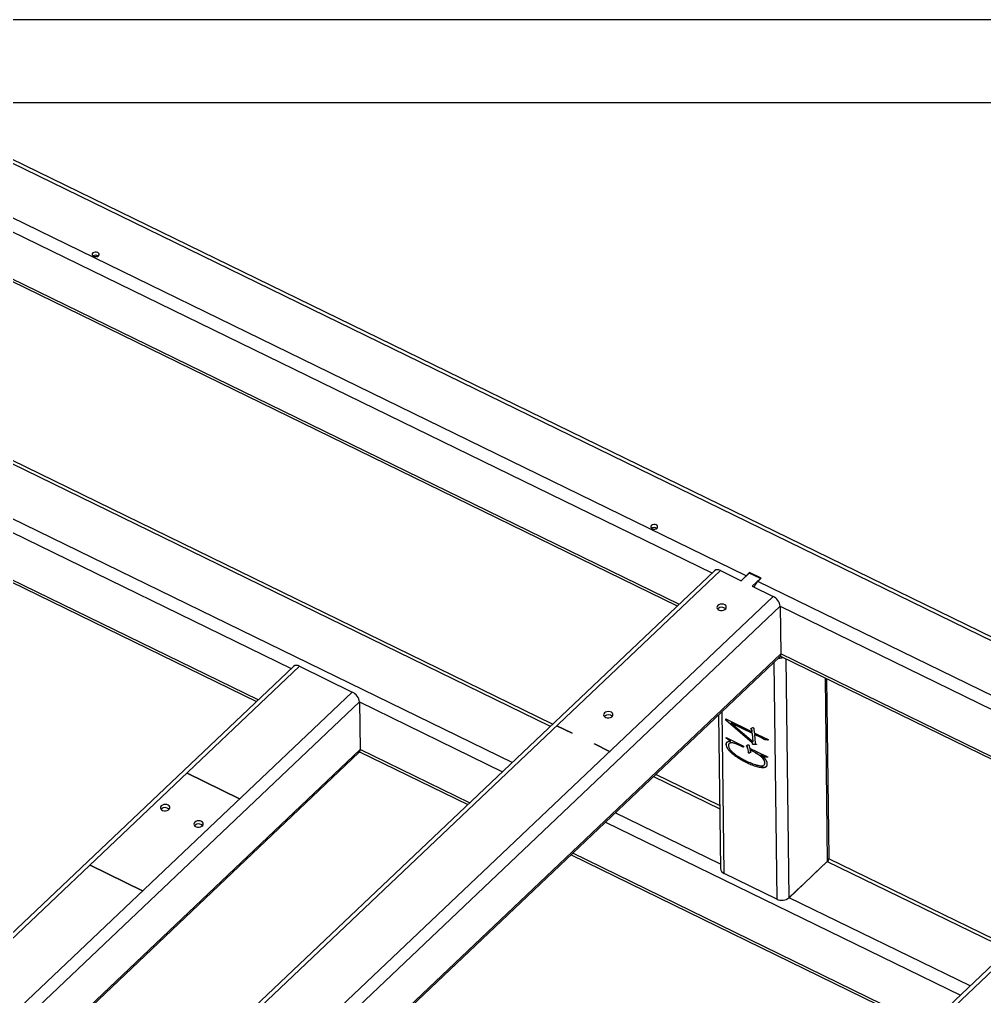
# Model space of a CAD drawing. Header units: millimetres. Extents: x 0 to 14850, y 0 to 10500.
# Drawn here: x 5895 to 8810, y 7550 to 10500 of the extents above; entities that cross this region are included whole.
import ezdxf

# ---------------------------------------------------------------- set-up
doc = ezdxf.new("R2010")
doc.units = ezdxf.units.MM
doc.header["$LTSCALE"] = 50

msp = doc.modelspace()

# ---------------------------------------------------------------- linework, layer by layer
for p, q in [((0, 10500), (14850, 10500)), ((750, 10250), (14600, 10250)), ((5759.5, 10122.4), (13452.4, 6371.2)), ((13461.9, 6376.8), (5771.5, 10126.9)), ((8089.7, 8820.5), (5644.2, 10013.1)), ((5628.8, 9978.7), (7986.6, 8829)), ((7887, 8734.6), (5630.5, 9834.9)), ((5634.5, 9825.8), (7882, 8729.8)), ((5770.8, 9208.4), (7498.3, 8366)), ((7505.4, 8372.8), (5782.7, 9212.9)), ((7382.9, 8256.6), (5655.4, 9099)), ((5640, 9064.7), (6715.7, 8540.1)), ((6616.1, 8445.7), (5641.7, 8920.9)), ((5645.7, 8911.7), (6611.1, 8441)), ((7993.8, 8835.8), (4864.9, 5869.4)), ((4883, 5869.5), (8011.9, 8836)), ((8011.9, 8836), (8074.7, 8805.4)), ((8099.1, 8828.6), (8074.7, 8805.4)), ((8099.7, 8830), (8089.7, 8820.5)), ((8132.9, 8812.1), (8099.1, 8828.6)), ((8134.8, 8812.9), (8099.7, 8830)), ((8099.7, 8828.3), (8099.7, 8830)), ((8108.4, 8788.9), (8132.9, 8812.1)), ((8124.8, 8803.4), (8134.8, 8812.9)), ((10856.4, 7471.4), (8124.8, 8803.4)), ((8132.9, 8811.1), (8132.9, 8812.1)), ((8108.4, 8788.9), (8171.2, 8758.3)), ((8171.2, 8758.3), (5042.3, 5791.9)), ((5069.1, 5766.6), (8193, 8728.3)), ((8004.4, 8721.2), (8003.6, 8720.3)), ((8193, 8728.3), (8194.8, 8584.5)), ((8193, 8728.3), (9369.9, 8154.4)), ((8194.8, 8584.5), (5170.4, 5717.2)), ((9270.4, 8060), (8194.8, 8584.5)), ((5174.4, 5715.2), (8191.5, 8575.7)), ((8173.6, 8558.7), (8182.4, 7844.3)), ((8193.3, 8578), (9265.4, 8055.2)), ((8219.7, 7848.6), (8210.8, 8569.5)), ((6722.9, 8547), (4224.6, 6178.4)), ((4236.4, 6172.6), (6741, 8547.2)), ((6741, 8547.2), (6900.3, 8469.5)), ((8328.2, 8512.2), (8335, 7958)), ((8340.1, 7968.8), (8333.5, 8509.7)), ((6900.3, 8469.5), (4395.7, 6095)), ((5436, 7030.5), (6922.1, 8439.5)), ((6922.1, 8439.5), (6923.9, 8295.7)), ((6922.1, 8439.5), (7353.7, 8229)), ((8023.2, 7921.9), (8017.2, 8410.3)), ((7662.2, 8396.7), (7661.4, 8395.8)), ((8006.4, 8400.2), (8012.1, 7936.4)), ((8028, 8388.6), (8108.2, 8349.5)), ((8028, 8384.8), (8028, 8388.6)), ((8028.3, 8385), (8028, 8384.8)), ((8107.8, 8316.3), (8028, 8384.8)), ((8028.3, 8385), (8028.2, 8388.5)), ((8108.1, 8316.5), (8028.3, 8385)), ((7518.5, 8367.7), (7564, 8345.4)), ((7564.1, 8345.5), (7518.5, 8367.7)), ((7518.5, 8367.7), (7518.5, 8367.7)), ((7518.5, 8367.7), (7518.5, 8367.7)), ((8044.6, 8376.1), (8044.4, 8375.9)), ((8044.4, 8375.9), (8110.7, 8318.9)), ((8109, 8344.4), (8044.4, 8375.9)), ((8109.3, 8344.6), (8044.6, 8376.1)), ((8104, 8359.8), (8109.6, 8361.9)), ((8105.2, 8358), (8104, 8359.8)), ((8105.4, 8358.2), (8104.3, 8359.9)), ((8105.4, 8358.2), (8105.2, 8358)), ((8106.8, 8354.9), (8106.6, 8354.7)), ((8107.8, 8351.5), (8106.6, 8354.7)), ((8108.1, 8351.7), (8106.8, 8354.9)), ((8108.1, 8351.7), (8107.8, 8351.5)), ((8108.4, 8349.7), (8108.2, 8349.5)), ((8112.7, 8359.6), (8114.4, 8346.5)), ((7564, 8345.4), (7564.1, 8345.5)), ((8029.1, 8332.1), (8081.8, 8306.4)), ((8029.1, 8330), (8029.1, 8332.1)), ((8029.4, 8330.2), (8029.1, 8330)), ((8042.9, 8321.2), (8029.1, 8330)), ((8029.4, 8330.2), (8029.3, 8332)), ((8043.2, 8321.4), (8029.4, 8330.2)), ((8039.9, 8321.3), (8042.9, 8321.2)), ((8043.2, 8321.4), (8042.9, 8321.2)), ((8109.3, 8344.6), (8109, 8344.4)), ((8110.7, 8318.9), (8109, 8344.4)), ((8111, 8319.2), (8109.3, 8344.6)), ((8111, 8319.2), (8110.7, 8318.9)), ((8114.4, 8346.5), (8149.3, 8329.5)), ((8115.7, 8341.3), (8115.5, 8341.1)), ((8115.5, 8341.1), (8117.3, 8315.5)), ((8136.1, 8331.2), (8115.5, 8341.1)), ((8136.4, 8331.4), (8115.7, 8341.3)), ((8136.4, 8331.4), (8136.1, 8331.2)), ((8147.9, 8325.6), (8147.6, 8325.4)), ((8150.3, 8325), (8147.6, 8325.4)), ((8150.6, 8325.2), (8147.9, 8325.6)), ((8150.6, 8325.2), (8150.3, 8325)), ((8153.8, 8324.8), (8150.3, 8325)), ((8154.1, 8325.1), (8150.6, 8325.2)), ((8154.1, 8325.1), (8153.8, 8324.8)), ((6923.9, 8295.7), (5537.3, 6981.1)), ((6922.4, 8289.2), (7249.2, 8129.8)), ((7254.2, 8134.6), (6923.9, 8295.7)), ((7631.5, 8312.6), (7677.1, 8290.3)), ((7677.1, 8290.4), (7631.5, 8312.6)), ((7631.5, 8312.6), (7631.5, 8312.6)), ((7631.5, 8312.5), (7631.5, 8312.6)), ((7677.1, 8290.3), (7677.1, 8290.4)), ((8030, 8311.6), (8029.7, 8311.4)), ((8081.8, 8306.4), (8082.1, 8302.6)), ((8090.1, 8307.4), (8095.4, 8310.1)), ((8092.1, 8305.4), (8090.1, 8307.4)), ((8092.4, 8305.6), (8090.5, 8307.6)), ((8092.4, 8305.6), (8092.1, 8305.4)), ((8094.8, 8299.9), (8094.5, 8299.7)), ((8095.5, 8294.6), (8094.5, 8299.7)), ((8095.8, 8294.9), (8094.8, 8299.9)), ((8095.8, 8294.9), (8095.5, 8294.6)), ((8096.5, 8290.5), (8095.5, 8294.6)), ((8096.8, 8290.7), (8095.8, 8294.9)), ((8096.8, 8290.7), (8096.5, 8290.5)), ((8096.6, 8286.3), (8096.5, 8290.5)), ((8096.8, 8286.5), (8096.8, 8290.7)), ((8098.3, 8309), (8098.5, 8307.7)), ((8098.5, 8307.7), (8099.7, 8300.5)), ((8099.7, 8300.5), (8148.2, 8276.8)), ((8101.6, 8295), (8101.3, 8294.8)), ((8107.2, 8291.7), (8101.3, 8294.8)), ((8107.4, 8292), (8101.6, 8295)), ((8103.1, 8290.2), (8104.3, 8287.6)), ((8107.4, 8292), (8107.2, 8291.7)), ((8108.1, 8316.5), (8107.8, 8316.3)), ((8109, 8313.8), (8107.8, 8316.3)), ((8109.3, 8314), (8108.1, 8316.5)), ((8109.3, 8314), (8109, 8313.8)), ((8109.4, 8312.2), (8109, 8313.8)), ((8109.7, 8312.5), (8109.3, 8314)), ((8109.7, 8312.5), (8109.4, 8312.2)), ((8113, 8311.2), (8112.7, 8310.9)), ((8120.1, 8310.7), (8112.7, 8310.9)), ((8120.4, 8310.9), (8113, 8311.2)), ((8117.3, 8315.5), (8120.3, 8312.3)), ((8120.4, 8310.9), (8120.1, 8310.7)), ((5541.3, 6979.2), (6920.6, 8286.8)), ((8073.5, 8265.9), (8073.2, 8265.7)), ((8096.8, 8286.5), (8096.6, 8286.3)), ((8104.3, 8287.6), (8099.3, 8285.1)), ((8099.6, 8285.3), (8099.3, 8285.1)), ((8104.3, 8287.6), (8099.6, 8285.3)), ((8133.9, 8280), (8133.7, 8279.7)), ((8140.7, 8275.3), (8133.7, 8279.7)), ((8140.9, 8275.5), (8133.9, 8280)), ((8140.9, 8275.5), (8140.7, 8275.3)), ((8142.6, 8273.8), (8140.7, 8275.3)), ((8142.9, 8274), (8140.9, 8275.5)), ((8142.9, 8274), (8142.6, 8273.8)), ((8145.8, 8273.5), (8145.5, 8273.2)), ((8148.8, 8273.2), (8145.5, 8273.2)), ((8149.1, 8273.4), (8145.8, 8273.5)), ((8149.1, 8273.4), (8148.8, 8273.2)), ((8151.3, 8272.9), (8148.8, 8273.2)), ((8151.6, 8273.1), (8149.1, 8273.4)), ((8151.6, 8273.1), (8151.3, 8272.9)), ((8146.4, 8254.8), (8146.2, 8254.6)), ((6401.6, 8224.9), (6401.6, 8224.8)), ((6560.2, 8147.5), (6401.6, 8224.9)), ((6401.6, 8224.8), (6401.6, 8224.9)), ((6401.6, 8224.8), (6560.1, 8147.5)), ((7810, 8214), (8009.9, 8116.5)), ((8009.8, 8126.9), (7817.2, 8220.8)), ((9377.2, 8161.3), (6248.2, 5194.8)), ((6266.4, 5194.9), (9395.3, 8161.4)), ((6560.1, 8147.5), (6560.2, 8147.5)), ((6323.6, 8116.3), (6322.7, 8115.5)), ((8012, 7949.9), (7694.7, 8104.6)), ((6424.8, 8067), (6424, 8066.1)), ((7665.5, 8077), (8737.1, 7554.4)), ((7560.9, 7977.8), (8632.5, 7455.3)), ((8637.5, 7460), (7566, 7982.6)), ((8888.8, 7698.2), (8339.8, 7965.9)), ((6108.2, 7946.8), (6108.2, 7946.7)), ((6266.8, 7869.4), (6108.2, 7946.8)), ((6108.2, 7946.7), (6108.2, 7946.8)), ((6108.2, 7946.7), (6266.8, 7869.4)), ((8335, 7958), (8219.7, 7848.6)), ((8296.6, 7921.5), (8334.8, 7957.7)), ((8334.8, 7957.7), (8334.8, 7957.7)), ((8334.8, 7957.7), (8334.8, 7957.7)), ((8335, 7958), (8881.6, 7691.4)), ((8182.4, 7844.3), (8023.2, 7921.9)), ((8296.6, 7921.5), (8296.6, 7921.5)), ((8219.9, 7848.8), (8258.1, 7885.1)), ((8258.1, 7885.1), (8258.1, 7885.1)), ((8258.1, 7885), (8258.1, 7885)), ((6266.8, 7869.4), (6266.8, 7869.4)), ((8766.2, 7582), (8219.7, 7848.6)), ((8219.9, 7848.8), (8219.9, 7848.8))]:
    msp.add_line(p, q)
at = {"flags": 128}
for points in [[(6116.9, 9795.2), (6115.2, 9792.6), (6115, 9789.9), (6116.5, 9787.3), (6119.2, 9785.3), (6122.9, 9784.1), (6127, 9784.1), (6130.8, 9785), (6133.8, 9786.9), (6135.5, 9789.5), (6135.6, 9792.2), (6134.2, 9794.8), (6131.4, 9796.9), (6127.7, 9798), (6123.7, 9798.1), (6119.9, 9797.1), (6116.9, 9795.2)], [(7803.9, 8972.5), (7802.2, 8970), (7802.1, 8967.2), (7803.5, 8964.6), (7806.2, 8962.6), (7809.9, 8961.5), (7814, 8961.4), (7817.8, 8962.4), (7820.8, 8964.3), (7822.5, 8966.8), (7822.6, 8969.6), (7821.2, 8972.2), (7818.5, 8974.2), (7814.8, 8975.3), (7810.7, 8975.4), (7806.9, 8974.4), (7803.9, 8972.5)], [(8089.7, 8820.5), (8087, 8817.7), (8084.8, 8815)], [(8004.3, 8730.9), (8002.2, 8728), (8001.6, 8724.9), (8002.6, 8721.8), (8004.9, 8719), (8008.5, 8717), (8012.8, 8715.8), (8017.4, 8715.7), (8021.9, 8716.6), (8025.7, 8718.5), (8028.5, 8721.1), (8029.8, 8724.1), (8029.7, 8727.3), (8028, 8730.3), (8025, 8732.7), (8021, 8734.3), (8016.5, 8735), (8011.8, 8734.6), (8007.6, 8733.2), (8004.3, 8730.9)], [(7662.1, 8406.4), (7660, 8403.6), (7659.4, 8400.4), (7660.3, 8397.3), (7662.7, 8394.6), (7666.2, 8392.5), (7670.6, 8391.4), (7675.2, 8391.3), (7679.7, 8392.2), (7683.5, 8394), (7686.2, 8396.6), (7687.6, 8399.7), (7687.4, 8402.9), (7685.8, 8405.8), (7682.8, 8408.2), (7678.8, 8409.9), (7674.2, 8410.5), (7669.6, 8410.1), (7665.4, 8408.7), (7662.1, 8406.4)], [(6323.4, 8126.1), (6321.4, 8123.2), (6320.8, 8120.1), (6321.7, 8116.9), (6324, 8114.2), (6327.6, 8112.2), (6331.9, 8111), (6336.6, 8110.9), (6341.1, 8111.8), (6344.9, 8113.7), (6347.6, 8116.3), (6349, 8119.3), (6348.8, 8122.5), (6347.1, 8125.5), (6344.1, 8127.9), (6340.2, 8129.5), (6335.6, 8130.1), (6331, 8129.7), (6326.8, 8128.3), (6323.4, 8126.1)], [(6424.7, 8076.7), (6422.6, 8073.9), (6422, 8070.7), (6422.9, 8067.6), (6425.3, 8064.9), (6428.8, 8062.8), (6433.1, 8061.7), (6437.8, 8061.5), (6442.3, 8062.5), (6446.1, 8064.3), (6448.8, 8066.9), (6450.2, 8070), (6450, 8073.1), (6448.4, 8076.1), (6445.4, 8078.5), (6441.4, 8080.1), (6436.8, 8080.8), (6432.2, 8080.4), (6428, 8079), (6424.7, 8076.7)]]:
    msp.add_lwpolyline(points, dxfattribs=at)
for centre, radius, start, end in [((6125.5, 9774.9), 13.6, 56.8225, 124.5836), ((7812.5, 8952.2), 13.6, 56.8225, 124.5836), ((8003, 8823.1), 15.7, 55.2656, 125.6687), ((8161.9, 8766.4), 52.5, 135.0511, 157.4508), ((8154.8, 8723.5), 38.5, 7.2183, 64.8203), ((8015.9, 8707.8), 17.6, 46.5508, 130.6916), ((8183.3, 8583.7), 11.6, 315.8224, 3.7663), ((8188.9, 8609.7), 37.6, 268.4106, 288.9628), ((6732.1, 8534.2), 15.7, 55.2656, 125.6687), ((6883.9, 8434.6), 38.5, 7.2183, 64.8203), ((7673.7, 8383.3), 17.6, 46.5508, 130.6916), ((6912.3, 8294.9), 11.6, 315.8224, 3.7663), ((6335.1, 8102.9), 17.6, 46.5508, 130.6916), ((6436.3, 8053.6), 17.6, 46.5508, 130.6916), ((8325.5, 7969), 14.6, 310.6879, 359.2426), ((8029.2, 7937.9), 17.1, 185.0262, 249.4236), ((8197.6, 7875.8), 35, 244.2088, 308.9722)]:
    msp.add_arc(centre, radius, start, end)
for points, knots in [([(8106.6, 8354.7), (8106.4, 8355.1), (8106.2, 8355.8), (8105.8, 8356.8), (8105.5, 8357.5), (8105.3, 8357.8), (8105.2, 8358)], [0, 0, 0, 0, 0.373787, 0.666263, 0.878329, 1, 1, 1, 1]), ([(8106.8, 8354.9), (8106.7, 8355.3), (8106.4, 8356), (8106, 8357), (8105.8, 8357.7), (8105.5, 8358.1), (8105.4, 8358.2)], [0, 0, 0, 0, 0.373787, 0.666263, 0.878329, 1, 1, 1, 1]), ([(8108.2, 8349.5), (8108.2, 8349.9), (8108.2, 8350.5), (8107.9, 8351.2), (8107.8, 8351.5)], [0, 0, 0, 0, 0.574309, 1, 1, 1, 1]), ([(8108.4, 8349.7), (8108.4, 8350.1), (8108.4, 8350.7), (8108.2, 8351.4), (8108.1, 8351.7)], [0, 0, 0, 0, 0.574309, 1, 1, 1, 1]), ([(8109.6, 8361.9), (8109.9, 8362), (8110.5, 8362.1), (8111.4, 8361.9), (8112, 8361.4), (8112.5, 8360.9), (8112.7, 8360.2), (8112.7, 8359.8), (8112.7, 8359.6)], [0, 0, 0, 0, 0.279773, 0.459185, 0.590009, 0.696704, 0.823567, 1, 1, 1, 1]), ([(8029.7, 8311.4), (8029.7, 8311.9), (8029.7, 8313), (8030, 8314.5), (8030.5, 8315.8), (8031.3, 8317.4), (8032.8, 8319), (8034.9, 8320), (8036.7, 8320.5), (8037.9, 8320.9), (8038.9, 8321.1), (8039.6, 8321.2), (8039.9, 8321.3)], [0, 0, 0, 0, 0.09355, 0.182475, 0.269034, 0.354228, 0.527613, 0.715062, 0.806312, 0.88357, 0.948148, 1, 1, 1, 1]), ([(8147.6, 8325.4), (8147.3, 8325.4), (8146.7, 8325.5), (8145.9, 8325.6), (8145.3, 8325.7), (8144.6, 8325.9), (8143.5, 8326.6), (8141.9, 8327.7), (8140.2, 8328.9), (8138.7, 8329.9), (8137.4, 8330.5), (8136.6, 8331), (8136.1, 8331.2)], [0, 0, 0, 0, 0.090782, 0.164271, 0.219168, 0.256537, 0.34722, 0.50011, 0.66601, 0.784886, 0.890043, 1, 1, 1, 1]), ([(8147.9, 8325.6), (8147.5, 8325.7), (8146.9, 8325.7), (8146.1, 8325.8), (8145.5, 8325.9), (8144.8, 8326.1), (8143.7, 8326.8), (8142.2, 8327.9), (8140.5, 8329.1), (8139, 8330.1), (8137.6, 8330.8), (8136.8, 8331.2), (8136.4, 8331.4)], [0, 0, 0, 0, 0.090782, 0.164271, 0.219168, 0.256537, 0.34722, 0.50011, 0.66601, 0.784886, 0.890043, 1, 1, 1, 1]), ([(8149.3, 8329.5), (8149.4, 8329.4), (8149.8, 8329.2), (8150.5, 8328.9), (8151.7, 8328.3), (8153.2, 8327.7), (8154.7, 8326.9), (8155.9, 8326.4), (8156.6, 8325.9), (8157.1, 8325.5), (8157.2, 8325.2), (8157.1, 8325), (8157.1, 8325)], [0, 0, 0, 0, 0.0375013, 0.1262061, 0.2660251, 0.4604694, 0.6513849, 0.7946121, 0.8842943, 0.9254879, 0.9676574, 1, 1, 1, 1]), ([(8157.1, 8325), (8157, 8324.9), (8156.7, 8324.6), (8155.8, 8324.6), (8154.8, 8324.6), (8154.1, 8324.8), (8153.8, 8324.8)], [0, 0, 0, 0, 0.142951, 0.430931, 0.760186, 1, 1, 1, 1]), ([(8156.9, 8325), (8156.8, 8324.9), (8156.5, 8324.7), (8155.4, 8324.9), (8154.6, 8325), (8154.1, 8325.1)], [0, 0, 0, 0, 0.139316, 0.478245, 1, 1, 1, 1]), ([(8073.2, 8265.7), (8070.9, 8267.1), (8066.1, 8270), (8060.1, 8274.1), (8055.2, 8277.6), (8051.6, 8280.4), (8048.1, 8283.3), (8044.7, 8286.4), (8041.6, 8289.4), (8038.8, 8292.3), (8036.6, 8295), (8034.7, 8297.6), (8033.3, 8300), (8032.2, 8302.1), (8031.3, 8304), (8030.6, 8306.1), (8030, 8308.5), (8029.8, 8310.4), (8029.7, 8311.4)], [0, 0, 0, 0, 0.126875, 0.26151, 0.330229, 0.398329, 0.466356, 0.533691, 0.597757, 0.655467, 0.70742, 0.754407, 0.796644, 0.833775, 0.865799, 0.893553, 0.945163, 1, 1, 1, 1]), ([(8030, 8311.6), (8030, 8313.4), (8030, 8315.3), (8031, 8316.4), (8031.1, 8316.6)], [0, 0, 0, 0, 0.899852, 1, 1, 1, 1]), ([(8073.5, 8265.9), (8071.2, 8267.3), (8066.3, 8270.2), (8060.3, 8274.3), (8055.5, 8277.8), (8051.8, 8280.6), (8048.3, 8283.6), (8044.9, 8286.6), (8041.8, 8289.6), (8039.1, 8292.5), (8036.8, 8295.3), (8035, 8297.9), (8033.6, 8300.2), (8032.4, 8302.4), (8031.6, 8304.2), (8030.8, 8306.3), (8030.3, 8308.8), (8030.1, 8310.6), (8030, 8311.6)], [0, 0, 0, 0, 0.126875, 0.26151, 0.330229, 0.398329, 0.466356, 0.533691, 0.597757, 0.655467, 0.70742, 0.754407, 0.796644, 0.833775, 0.865799, 0.893553, 0.945163, 1, 1, 1, 1]), ([(8082.1, 8302.6), (8081.2, 8303), (8079.2, 8304), (8076.1, 8305.5), (8072.8, 8307.1), (8069.9, 8308.4), (8067.5, 8309.4), (8065.5, 8310.3), (8063.2, 8311.2), (8060, 8312.5), (8056, 8313.9), (8051.6, 8315.3), (8047.6, 8316.1), (8044.6, 8316.2), (8042.3, 8316), (8040.8, 8315.6), (8039.6, 8315.1), (8038.2, 8314.1), (8037, 8312.3), (8036.7, 8310.4), (8036.5, 8309.4)], [0, 0, 0, 0, 0.051918, 0.111407, 0.174691, 0.237463, 0.271063, 0.309597, 0.35254, 0.40038, 0.494836, 0.576504, 0.652266, 0.73063, 0.769331, 0.805061, 0.838333, 0.870025, 0.93318, 1, 1, 1, 1]), ([(8036.5, 8309.4), (8036.5, 8308.6), (8036.6, 8307), (8037.1, 8304.4), (8038, 8301.8), (8039.2, 8299.2), (8040.9, 8296.4), (8043.1, 8293.6), (8045.8, 8290.7), (8048.8, 8287.8), (8052.2, 8284.8), (8055.6, 8282), (8059.1, 8279.3), (8063.8, 8276.1), (8069.5, 8272.4), (8076.2, 8268.6), (8082.7, 8265.1), (8087, 8263), (8089.1, 8261.9)], [0, 0, 0, 0, 0.042955, 0.083376, 0.123261, 0.1629, 0.204401, 0.249819, 0.29921, 0.354213, 0.411664, 0.468737, 0.52579, 0.583341, 0.694342, 0.79876, 0.899663, 1, 1, 1, 1]), ([(8082.3, 8302.8), (8077.9, 8305), (8069, 8309.3), (8057.9, 8313.7), (8049.3, 8316.2), (8043.3, 8316.8), (8040.5, 8315.3), (8039.3, 8314.6)], [0, 0, 0, 0, 0.291181, 0.582317, 0.727796, 0.87321, 1, 1, 1, 1]), ([(8094.5, 8299.7), (8094.4, 8300), (8094.3, 8301), (8093.7, 8302.5), (8093.1, 8304.1), (8092.4, 8305), (8092.1, 8305.4)], [0, 0, 0, 0, 0.191467, 0.503414, 0.805851, 1, 1, 1, 1]), ([(8094.8, 8299.9), (8094.7, 8300.3), (8094.5, 8301.2), (8094, 8302.8), (8093.4, 8304.4), (8092.6, 8305.3), (8092.4, 8305.6)], [0, 0, 0, 0, 0.191467, 0.503414, 0.805851, 1, 1, 1, 1]), ([(8095.4, 8310.1), (8095.6, 8310.2), (8096.1, 8310.3), (8097, 8310), (8097.8, 8309.6), (8098.1, 8309.2), (8098.3, 8309)], [0, 0, 0, 0, 0.3163371, 0.610484, 0.8455065, 1, 1, 1, 1]), ([(8101.3, 8294.8), (8101.5, 8294.2), (8101.9, 8293.2), (8102.4, 8291.9), (8102.8, 8291), (8103, 8290.4), (8103.1, 8290.2)], [0, 0, 0, 0, 0.362799, 0.652475, 0.863991, 1, 1, 1, 1]), ([(8146.2, 8254.6), (8146.2, 8255.4), (8146.2, 8257.1), (8145.6, 8259.8), (8144.5, 8262.7), (8142.8, 8265.8), (8140.4, 8268.9), (8137.5, 8272.1), (8134.1, 8275.2), (8130.4, 8278.1), (8126.5, 8280.7), (8122.5, 8283.2), (8118.7, 8285.4), (8114.9, 8287.6), (8111.1, 8289.7), (8108.5, 8291), (8107.2, 8291.7)], [0, 0, 0, 0, 0.055936, 0.112854, 0.170682, 0.23044, 0.29538, 0.366568, 0.443456, 0.523318, 0.605302, 0.686891, 0.766851, 0.840773, 0.916895, 1, 1, 1, 1]), ([(8146.4, 8254.8), (8146.4, 8255.6), (8146.4, 8257.3), (8145.8, 8260), (8144.7, 8263), (8143, 8266), (8140.7, 8269.2), (8137.7, 8272.3), (8134.3, 8275.4), (8130.6, 8278.3), (8126.7, 8281), (8122.8, 8283.4), (8118.9, 8285.6), (8115.2, 8287.8), (8111.4, 8289.9), (8108.8, 8291.3), (8107.4, 8292)], [0, 0, 0, 0, 0.055936, 0.112854, 0.170682, 0.23044, 0.29538, 0.366568, 0.443456, 0.523318, 0.605302, 0.686891, 0.766851, 0.840773, 0.916895, 1, 1, 1, 1]), ([(8112.7, 8310.9), (8112.3, 8311), (8111.6, 8311.1), (8110.6, 8311.4), (8109.9, 8311.8), (8109.6, 8312.1), (8109.4, 8312.2)], [0, 0, 0, 0, 0.407827, 0.672502, 0.858705, 1, 1, 1, 1]), ([(8113, 8311.2), (8112.6, 8311.2), (8111.8, 8311.4), (8110.9, 8311.7), (8110.2, 8312), (8109.8, 8312.3), (8109.7, 8312.5)], [0, 0, 0, 0, 0.407827, 0.672502, 0.858705, 1, 1, 1, 1]), ([(8120.3, 8312.3), (8120.6, 8312.1), (8121, 8311.7), (8121.5, 8310.8), (8120.9, 8310.7), (8120.4, 8310.7), (8120.1, 8310.7)], [0, 0, 0, 0, 0.321086, 0.477106, 0.666308, 1, 1, 1, 1]), ([(8121.6, 8311.1), (8121.5, 8311.1), (8121.5, 8311), (8121.2, 8311), (8120.9, 8310.9), (8120.6, 8310.9), (8120.4, 8310.9)], [0, 0, 0, 0, 0.088321, 0.272554, 0.550427, 1, 1, 1, 1]), ([(8152.7, 8254.2), (8152.8, 8253), (8152.9, 8250.6), (8152.3, 8247.6), (8151, 8245.1), (8149.5, 8243.4), (8148, 8242.4), (8146.6, 8241.8), (8145, 8241.3), (8143.1, 8241.1), (8141, 8240.9), (8138.5, 8241), (8135.9, 8241.2), (8132.9, 8241.5), (8129.7, 8242), (8126.3, 8242.8), (8122.7, 8243.7), (8117.7, 8245.1), (8111.5, 8247.2), (8104.3, 8250), (8097.1, 8253.2), (8089.6, 8256.8), (8081.5, 8260.9), (8076, 8264), (8073.2, 8265.7)], [0, 0, 0, 0, 0.0403003, 0.080356, 0.1195791, 0.1573121, 0.1767137, 0.1974974, 0.2198456, 0.2439737, 0.2702161, 0.2989485, 0.3303965, 0.3641005, 0.4002389, 0.43762, 0.4770858, 0.5183317, 0.5994777, 0.6731942, 0.7469287, 0.8266271, 0.911502, 1, 1, 1, 1]), ([(8147.9, 8242.7), (8147.8, 8242.6), (8146.5, 8241.5), (8141.2, 8241.1), (8132.4, 8241.5), (8119.6, 8244.6), (8105.2, 8249.8), (8089.3, 8257), (8078.8, 8262.9), (8073.5, 8265.9)], [0, 0, 0, 0, 0.0087237, 0.08488, 0.2372621, 0.3897531, 0.5931245, 0.7965785, 1, 1, 1, 1]), ([(8089.1, 8261.9), (8094.7, 8259.4), (8105.7, 8254.3), (8119.4, 8249.6), (8130, 8247.3), (8136.8, 8246.6), (8141.1, 8247.2), (8142.4, 8248.3), (8142.7, 8248.6)], [0, 0, 0, 0, 0.2916999, 0.5832374, 0.7291109, 0.8748267, 0.9718587, 1, 1, 1, 1]), ([(8099.3, 8285.1), (8099.1, 8284.9), (8098.7, 8284.6), (8097.9, 8284.6), (8097.5, 8285), (8097.1, 8285.3), (8096.8, 8285.8), (8096.7, 8286.1), (8096.6, 8286.3)], [0, 0, 0, 0, 0.350484, 0.527084, 0.64708, 0.750783, 0.854774, 1, 1, 1, 1]), ([(8099.6, 8285.3), (8099.3, 8285.1), (8099, 8284.8), (8098.2, 8284.8), (8097.7, 8285.2), (8097.3, 8285.5), (8097, 8286), (8096.9, 8286.3), (8096.8, 8286.5)], [0, 0, 0, 0, 0.350484, 0.527084, 0.64708, 0.750783, 0.854774, 1, 1, 1, 1]), ([(8133.7, 8279.7), (8134.2, 8279.2), (8135.6, 8278), (8138.2, 8276.1), (8141.2, 8273.5), (8143.9, 8271.1), (8146.1, 8268.8), (8147.7, 8266.9), (8149, 8264.8), (8150.3, 8262.7), (8151.2, 8260.5), (8152, 8258.3), (8152.5, 8256.2), (8152.7, 8254.8), (8152.7, 8254.2)], [0, 0, 0, 0, 0.065987, 0.160923, 0.277349, 0.4098, 0.479506, 0.549726, 0.62206, 0.697685, 0.774405, 0.849698, 0.925012, 1, 1, 1, 1]), ([(8145.5, 8273.2), (8145, 8273.2), (8144.1, 8273.2), (8143.1, 8273.6), (8142.6, 8273.8)], [0, 0, 0, 0, 0.565776, 1, 1, 1, 1]), ([(8145.8, 8273.5), (8145.3, 8273.5), (8144.3, 8273.4), (8143.3, 8273.8), (8142.9, 8274)], [0, 0, 0, 0, 0.565776, 1, 1, 1, 1]), ([(8148.2, 8276.8), (8148.8, 8276.6), (8149.8, 8276), (8151.3, 8275.3), (8152.5, 8274.7), (8153.5, 8274.2), (8154.2, 8273.8), (8154.7, 8273.5), (8155, 8273.3), (8155.3, 8272.8), (8154.2, 8273), (8153.4, 8272.8), (8152.3, 8272.7), (8151.6, 8272.8), (8151.3, 8272.9)], [0, 0, 0, 0, 0.145771, 0.273973, 0.379561, 0.46505, 0.530589, 0.576106, 0.599949, 0.609011, 0.678525, 0.798428, 0.923437, 1, 1, 1, 1]), ([(8155.4, 8273.2), (8155.3, 8273.2), (8155.3, 8273.2), (8155.1, 8273.1), (8154.6, 8273.2), (8153.5, 8273), (8152.4, 8273.1), (8151.6, 8273.1)], [0, 0, 0, 0, 0.020468, 0.04502, 0.162377, 0.357329, 1, 1, 1, 1]), ([(8143.5, 8249.3), (8144, 8249.6), (8145.6, 8250.7), (8145.9, 8253), (8146.2, 8254.6)], [0, 0, 0, 0, 0.301708, 1, 1, 1, 1]), ([(8143.8, 8249.5), (8144.3, 8249.9), (8145.9, 8250.9), (8146.2, 8253.2), (8146.4, 8254.8)], [0, 0, 0, 0, 0.301708, 1, 1, 1, 1])]:
    msp.add_open_spline(points, degree=3, knots=knots)

doc.saveas('drawing.dxf')
